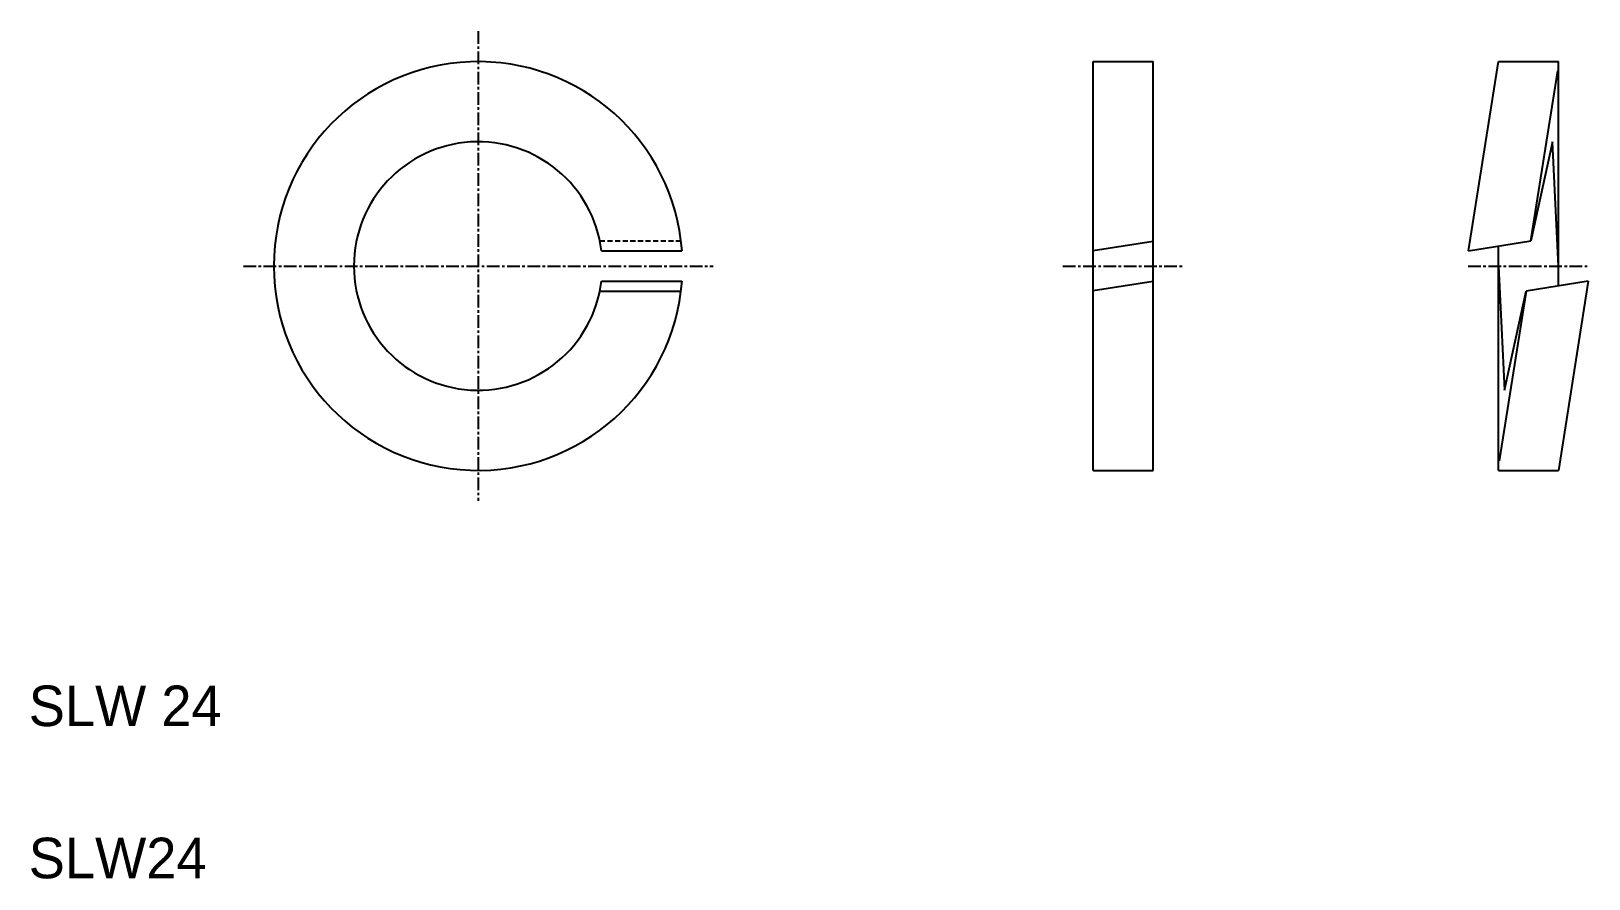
# Model space of a CAD drawing. Extents: x 10 to 164, y 10 to 94.
import ezdxf

# ---------------------------------------------------------------- set-up
doc = ezdxf.new("R2010")
doc.units = 0
doc.linetypes.add('CENTER', pattern=[2, 1.25, -0.25, 0.25, -0.25])
doc.linetypes.add('DASHED', pattern=[0.75, 0.5, -0.25])
doc.layers.get('0').update_dxf_attribs({"linetype": 'CONTINUOUS'})
doc.layers.add('CENTER', color=1, linetype='CENTER')

msp = doc.modelspace()

# ---------------------------------------------------------------- linework, layer by layer
at = {"color": 7, "linetype": 'CONTINUOUS'}
for p, q in [((114.95, 50.21), (114.95, 90.51)), ((114.95, 90.51), (120.85, 90.51)), ((120.85, 50.21), (120.85, 90.51)), ((151.95, 71.86), (154.9, 90.51)), ((154.9, 90.51), (160.8, 90.51)), ((158.08, 72.83), (160.73, 89.59)), ((160.8, 68.4), (160.8, 90.51)), ((160.21, 82.61), (158.08, 72.83)), ((160.8, 70.36), (160.21, 82.61)), ((159.68, 80.17), (159.68, 80.17)), ((159.15, 77.72), (159.15, 77.72)), ((114.95, 71.88), (120.85, 72.81)), ((151.95, 71.86), (158.08, 72.83)), ((154.9, 50.21), (154.9, 72.33)), ((66.47, 71.86), (74.4, 71.86)), ((154.9, 70.36), (155.49, 58.11)), ((66.31, 67.89), (74.31, 67.89)), ((66.47, 68.86), (74.4, 68.86)), ((120.85, 68.84), (114.95, 67.9)), ((157.63, 67.89), (154.97, 51.14)), ((155.49, 58.11), (157.63, 67.89)), ((163.75, 68.86), (157.63, 67.89)), ((163.75, 68.86), (160.8, 50.21)), ((114.95, 50.21), (120.85, 50.21)), ((154.9, 50.21), (160.8, 50.21))]:
    msp.add_line(p, q, dxfattribs=at)
at = {"color": 3, "linetype": 'DASHED'}
msp.add_line((66.31, 72.83), (74.31, 72.83), dxfattribs=at)
at = {"color": 7, "linetype": 'CONTINUOUS'}
for radius, start, end in [(20.15, 4.2691, 355.7309), (12.25, 7.0335, 352.9665)]:
    msp.add_arc((54.31, 70.36), radius, start, end, dxfattribs=at)
at = {"layer": 'CENTER', "color": 1, "linetype": 'CENTER'}
for p, q in [((54.31, 93.51), (54.31, 47.21)), ((31.16, 70.36), (77.46, 70.36)), ((111.95, 70.36), (123.85, 70.36)), ((151.9, 70.36), (163.8, 70.36))]:
    msp.add_line(p, q, dxfattribs=at)

# ---------------------------------------------------------------- texts
at = {"color": 7, "linetype": 'CONTINUOUS'}
for s, p in [('SLW 24', (10, 25)), ('SLW24', (10, 10))]:
    msp.add_text(s, height=4, dxfattribs=at).set_placement(p)

doc.saveas('drawing.dxf')
